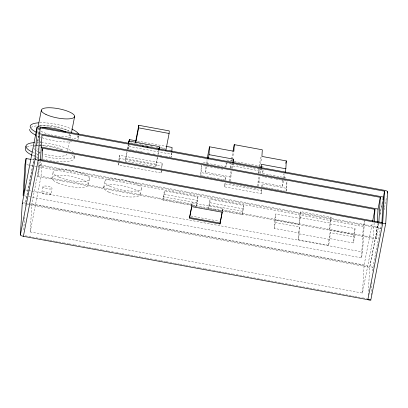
<?xml version="1.0" encoding="UTF-8"?>
<svg xmlns="http://www.w3.org/2000/svg" width="408" height="408" viewBox="0 0 408 408"><rect width="100%" height="100%" fill="white"/><g stroke="black" fill="none" stroke-linecap="round" stroke-linejoin="round"><path stroke-width="0.31" stroke-dasharray="2.04 1.53" d="M23.781 229.786L24.378 219.708M24.414 219.076L24.526 217.184M25.194 205.846L34.736 155.448M374.131 223.084L373.284 237.441L362.467 293.066L30.212 231.943L31.87 203.857L40.132 161.354M37.48 158.891L37.74 154.479M38 150.067L38.26 145.656M38.52 141.244L38.745 137.465M378.746 223.972L378.558 227.144L376.283 238.853L37.929 176.608L38.826 161.395M39.275 153.785L39.423 151.251M37.929 176.608L40.203 164.893L40.392 161.726M30.212 231.943L41.029 176.312L41.876 161.961M161.782 170.003L161.216 172.931L118.539 165.082L118.646 163.215M118.794 160.726L119.513 155.31L162.185 163.164L161.894 168.137M119.182 160.91L119.513 155.31M157.697 157.054L155.81 166.744L125.332 161.14L126.893 151.302M131.519 149.935L128.428 149.369L128.683 145.013M128.428 149.369L129.071 145.197M155.81 166.744L157.376 156.912M161.216 172.931L161.323 171.064M161.471 168.581L162.185 163.164M163.037 200.155L163.241 196.733L164.378 190.878L197.906 197.049L197.707 200.466L196.569 206.321L163.037 200.155L164.174 194.3L164.378 190.878M171.36 152.867L171.1 157.218L171.743 153.046M194.3 206.239L191.811 205.78L191.913 204.071L41.029 176.312M191.811 205.78L192.433 202.001M196.569 206.321L196.768 202.904L197.906 197.049M202.577 175.899L200.7 175.557L201.307 165.296L224.441 169.549M200.7 175.557L201.272 172.63L201.7 165.383M229.74 181.055L229.995 176.7L205.606 172.217L206.035 164.954M208.758 208.565L208.962 205.148L210.1 199.288L243.632 205.459L243.428 208.881L242.291 214.736L208.758 208.565L209.901 202.71L210.1 199.288M219.805 210.931L222.294 211.39L222.396 209.681L373.284 237.441M222.294 211.39L222.916 207.606M261.905 189.44L261.263 193.611L224.686 186.884L224.941 182.529M225.838 167.29L226.098 162.94L262.675 169.667L262.421 174.022M224.686 186.884L225.328 182.713M225.471 180.224L225.655 177.113L201.272 172.63M226.481 163.118L226.261 166.852L201.878 162.364M230.53 167.627L230.78 163.409M232.535 168.397L233.116 164.108M242.291 214.736L242.495 211.313L243.632 205.459M257.779 186.216L258.04 181.861L259.218 175.802M258.539 173.39L258.82 168.57M260.579 173.558L261.161 169.269M261.263 193.611L261.518 189.261M262.053 186.951L262.237 183.845L286.62 188.328L286.054 191.26L284.799 191.026M263.058 169.85L262.839 173.584L287.227 178.066M330.154 232.616L329.016 238.471L353.399 242.954L354.542 237.099L330.154 232.616L329.751 239.455L328.613 245.31L298.131 239.705L298.534 232.861L274.145 228.378L274.65 219.825L275.793 213.971L300.176 218.453L299.038 224.308L274.65 219.825M274.145 228.378L275.288 222.518L275.793 213.971M258.04 181.861L282.423 186.349L282.78 180.295M286.054 191.26L286.656 180.994M286.62 188.328L287.048 181.086M299.038 224.308L299.441 217.469L300.579 211.614L331.061 217.219L330.659 224.063L329.521 229.918L353.904 234.406L353.399 242.954M298.131 239.705L299.268 233.845L299.671 227.006L275.288 222.518M300.176 218.453L300.579 211.614M328.613 245.31L329.016 238.471M329.521 229.918L329.924 223.079L331.061 217.219M354.542 237.099L355.042 228.551L330.659 224.063M361.457 257.836L363.298 226.624L364.441 220.769L362.6 251.981L361.457 257.836L31.88 197.202M362.467 293.066L364.125 264.986L372.387 222.482M368.118 295.045L369.755 267.327L378.338 223.171M371.204 294.979L371.948 282.377M372.616 271.034L372.805 267.883L381.291 224.206M376.283 238.853L377.181 223.64M23.185 202.954A3.101 0.852 11 0 1 25.357 203.097L34.695 155.055M36.761 144.447L39.306 131.345M36.669 145.503L38.964 133.686M39.081 133.1L39.306 131.927M39.806 146.197L40.764 141.265M41.8 192.433L42.937 186.573M51.908 178.378L53.045 172.523M50.898 194.33A4.651 1.275 11 0 0 44.487 191.862A4.651 1.275 11 0 0 43.661 193.948A4.651 1.275 11 0 0 50.898 194.33L52.035 188.476A4.651 1.275 11 0 0 45.625 186.007A4.651 1.275 11 0 0 44.798 188.093A4.651 1.275 11 0 0 52.035 188.476M67.611 150.736L69.498 141.046M69.967 138.623L70.441 136.201M74.174 158.115L74.746 155.188A24.811 6.798 11 0 1 43.656 156.147M78.382 138.317L78.948 135.39A24.811 6.798 11 0 1 72.16 138.847M88.429 184.299L89.566 178.444M103.698 187.507L104.836 181.652M118.539 165.082L119.105 162.154M127.367 148.879L128.189 144.641M125.332 161.14L127.449 150.236M127.566 149.629L128.744 143.57M140.276 194.239L141.413 188.384M157.85 154.489L158.671 150.246M158.166 154.632L159.227 149.18M191.556 205.923L191.913 204.071M206.193 163.741L207.014 159.502M205.606 172.217L206.785 166.158M207.259 163.736L208.08 159.492M225.655 177.113L225.089 180.04L222.584 179.581M230.851 162.206L231.321 159.783M231.438 159.176L232.851 151.909M222.039 211.528L222.396 209.681M230.576 168.229L231.402 163.99M231.989 160.961L232.223 159.747M232.341 159.14L233.753 151.873M229.995 176.7L231.173 170.646M231.642 168.224L232.468 163.98M230.061 181.121L232.065 170.825M259.131 166.153L261.13 155.856M258.621 173.39L259.559 168.54M259.682 167.938L261.798 157.034M259.687 173.38L260.513 169.141M258.106 186.278L260.105 175.981M261.666 186.772L262.237 183.845M282.887 178.48L283.83 173.635M282.423 186.349L283.601 180.29M284.07 177.868L284.896 173.624M298.534 232.861L299.671 227.006M353.904 234.406L355.042 228.551M372.805 267.883A3.101 0.852 11 0 0 369.806 266.47L378.175 223.416M379.991 214.057L382.541 200.95M379.909 215.087L382.449 202.031M384.081 209.855L384.448 207.983M384.565 207.361L386.631 196.753M137.44 141.076L165.888 146.314M139.102 143.545L140.969 143.886M144.702 144.575L146.569 144.916M150.302 145.605L152.169 145.947M160.252 147.436L165.23 148.354M226.664 160.012L233.483 161.267M234.105 161.379L261.385 166.398M262.002 166.515L263.242 166.739M130.688 142.866L133.161 143.325M133.778 143.438L135.635 143.779M136.252 143.891L141.199 144.804M141.821 144.916L144.294 145.37M144.911 145.488L146.768 145.829M147.385 145.942L149.858 146.395M150.476 146.508L152.332 146.849M156.045 147.533L157.901 147.874M161.609 148.558L163.465 148.9M169.651 150.037L171.508 150.379M128.994 146.441L171.671 154.29M233.004 165.974L261.049 171.136M132.136 150.052L137.088 150.96M137.705 151.077L139.561 151.414M140.179 151.531L142.652 151.985M147.599 152.898L150.695 153.464M153.168 153.918L156.259 154.489M159.972 155.173L161.823 155.514M165.536 156.198L170.483 157.106M262.273 176.511L264.149 176.853M264.772 176.97L269.775 177.888M270.402 178.005L275.4 178.923M276.027 179.041L277.904 179.387M278.526 179.5L281.03 179.959M281.653 180.076L283.529 180.423M284.157 180.535L286.034 180.882M125.48 158.569L155.963 164.179M118.942 158.238L161.619 166.092M203.204 176.016L221.962 179.469M262.915 187.002L264.792 187.349M265.419 187.461L270.417 188.384M271.045 188.496L276.048 189.419M276.67 189.531L284.177 190.913M229.592 183.544L257.637 188.7M225.252 183.957L261.829 190.684M31.727 159.559L34.231 160.018M40.203 164.893L378.558 227.144M38.357 165.419L380.929 228.444M26.831 164.72L34.348 166.107M34.976 166.219L363.298 226.624M299.441 217.469L329.924 223.079M164.174 194.3L197.707 200.466M209.901 202.71L243.428 208.881M163.241 196.733L196.768 202.904M208.962 205.148L242.495 211.313M192.382 202.852L222.865 208.463M194.922 206.356L199.9 207.269M200.522 207.386L205.499 208.299M206.122 208.411L213.588 209.789M214.21 209.901L219.183 210.819M299.268 233.845L329.751 239.455M190.883 216.011L219.499 221.279M25.5 189.965L28.004 190.424M28.631 190.541L31.141 191M31.763 191.117L362.6 251.981M24.363 195.82L28.121 196.513M28.749 196.625L31.253 197.089M31.87 203.857L364.125 264.986M25.357 203.097L369.806 266.47M27.188 204.301L29.692 204.76M30.32 204.877L369.755 267.327M25.327 235.804L35.348 237.645M35.975 237.762L43.488 239.144M44.115 239.261L49.123 240.179M49.751 240.297L54.764 241.22M55.386 241.332L62.903 242.714M63.531 242.831L68.539 243.755M69.166 243.867L74.174 244.79M74.802 244.907L82.319 246.289M82.941 246.401L87.955 247.325M88.582 247.442L93.59 248.36M94.217 248.477L96.094 248.824M96.722 248.936L101.73 249.859M102.357 249.976L107.37 250.894M107.993 251.012L115.51 252.394M116.137 252.511L121.145 253.429M121.773 253.546L126.781 254.47M127.408 254.582L134.926 255.964M135.548 256.081L140.561 257.004M141.188 257.116L146.197 258.04M146.824 258.157L154.336 259.539M154.964 259.651L159.977 260.574M160.599 260.692L165.612 261.61M166.24 261.727L173.752 263.109M174.379 263.226L179.387 264.149M180.015 264.262L185.028 265.185M185.65 265.297L193.168 266.684M193.795 266.796L198.803 267.719M199.43 267.832L204.439 268.755M205.066 268.872L212.583 270.254M213.206 270.366L218.219 271.289M218.846 271.407L223.854 272.33M224.482 272.442L231.994 273.824M232.621 273.941L334.703 292.72M335.33 292.837L348.483 295.254M349.11 295.372L354.119 296.295M354.746 296.407L362.258 297.789M362.885 297.906L367.271 298.712M72.211 141.698A24.811 6.798 11 0 1 40.265 137.088M39.683 136.864A24.811 6.798 11 0 1 37.48 135.961M30.926 127.454A24.811 6.798 11 0 1 37.036 125.822M39.183 125.684A24.811 6.798 11 0 1 71.028 131.937M76.908 135.573A24.811 6.798 11 0 1 77.444 139.939M38.576 133.258A24.811 6.798 11 0 1 37.531 132.799M39.755 122.757A24.811 6.798 11 0 1 71.599 129.01M70.589 135.079A16.957 4.646 11 0 1 57.329 136.063A16.957 4.646 11 0 1 40.917 131.172M39.061 129.861A16.957 4.646 11 0 1 37.898 127.842M40.27 125.914A16.957 4.646 11 0 1 69.136 131.223M71.696 154.515A24.811 6.798 11 0 1 68.488 161.42A24.811 6.798 11 0 1 43.09 159.074M37.245 157.309A24.811 6.798 11 0 1 32.757 155.524M27.168 146.987A24.811 6.798 11 0 1 32.834 145.615M33.344 145.574A24.811 6.798 11 0 1 34.981 145.477M35.552 145.462A24.811 6.798 11 0 1 41.432 145.631M42.034 145.681A24.811 6.798 11 0 1 62.332 149.945M37.817 154.382A24.811 6.798 11 0 1 33.328 152.597M36.71 142.525A24.811 6.798 11 0 1 40.805 142.627M41.402 142.662A24.811 6.798 11 0 1 73.68 152.852M67.024 153.765A16.957 4.646 11 0 1 43.442 153.76M40.576 152.77A16.957 4.646 11 0 1 38.383 151.837M37.791 151.552A16.957 4.646 11 0 1 35.787 150.384M34.858 149.654A16.957 4.646 11 0 1 33.731 148.053M34.333 146.528A16.957 4.646 11 0 1 36.067 145.707M36.531 145.585A16.957 4.646 11 0 1 38.77 145.228M39.857 145.146A16.957 4.646 11 0 1 64.005 150.435M69.273 134.176A16.957 4.646 11 0 1 68.07 138.123M39.204 132.814A16.957 4.646 11 0 1 37.607 131.381M37.75 128.959A16.957 4.646 11 0 1 39.479 128.137M108.839 192.122A18.61 5.1 11 0 0 139.577 195.452A18.61 5.1 11 0 0 117.545 185.048A18.61 5.1 11 0 0 108.839 192.122M58.033 183.044A18.61 5.1 11 0 0 88.087 185.589A18.61 5.1 11 0 0 64.377 175.384A18.61 5.1 11 0 0 58.033 183.044M59.175 177.189A18.61 5.1 11 0 0 89.23 179.734A18.61 5.1 11 0 0 65.515 169.529A18.61 5.1 11 0 0 59.175 177.189M109.982 186.267A18.61 5.1 11 0 0 140.714 189.598A18.61 5.1 11 0 0 118.682 179.189A18.61 5.1 11 0 0 109.982 186.267"/><path stroke-width="0.61" d="M370.892 300.242L23.399 236.314A3.101 0.852 11 0 1 20.4 234.896L22.256 203.393L37.057 127.271A3.101 0.852 11 0 1 40.152 126.975L384.601 190.347A3.101 0.852 11 0 1 387.6 191.76L385.744 223.263L370.943 299.39A3.101 0.852 11 0 1 367.848 299.681L382.643 223.559A3.101 0.852 11 0 0 385.744 223.263M26.087 158.518L24.245 189.735L23.108 195.59L24.949 164.378L26.087 158.518L31.1 159.441M20.4 234.896L35.195 158.773L37.057 127.271M40.106 127.832L38.245 159.334L382.694 222.702L384.55 191.199L40.106 127.832L39.765 129.586M40.504 159.824L41.963 135.104L380.317 197.35L378.859 222.074M41.983 160.084L42.687 148.231L374.942 209.355L374.238 221.213M128.744 143.57L128.897 141.005L159.38 146.615L159.227 149.18L157.983 148.951M129.29 141.464L129.402 139.597L136.206 140.852M135.808 142.397L138.633 127.857L138.786 125.292L169.269 130.902L169.116 133.467L165.821 150.424M171.819 151.802L172.074 147.451L166.51 146.426M208.315 158.284L209.024 154.647L209.488 146.783L233.876 151.266L234.263 144.636L262.308 149.797L261.916 156.427L286.304 160.915L285.84 168.779L285.131 172.416M219.968 223.956L222.243 212.247L191.765 206.637L189.485 218.346L219.968 223.956L222.176 212.007M233.187 162.869L233.412 159.135L209.024 154.647M261.232 168.025L261.452 164.296L285.84 168.779M377.252 222.375L378.038 209.059L380.317 197.35M381.888 222.89L383.413 197.054L39.591 133.804M25.974 146.212L25.403 149.139A24.811 6.798 11 0 0 32.263 155.29M38.015 127.235L41.315 110.272M23.399 236.314L38.194 160.191A3.101 0.852 11 0 1 35.195 158.773M42.197 150.731L42.565 148.854M71.466 132.758L74.644 116.402M128.423 143.427L128.897 141.005M128.943 141.943L129.402 139.597M135.369 142.861L138.786 125.292M158.906 149.037L159.263 147.217M191.694 206.397L189.536 217.495L220.019 223.1M207.249 158.289L209.488 146.783M232.968 151.302L234.263 144.636M232.703 162.772L233.412 159.135M260.865 167.321L261.1 166.112M285.83 163.338L286.304 160.915M372.632 221.233L374.942 209.355M382.928 199.543L384.55 191.199M387.355 193.01L387.6 191.76M138.633 127.857L169.116 133.467M142.433 146.089L143.677 146.319M146.783 146.89L148.028 147.12M40.938 147.043L378.038 209.059M38.194 160.191L382.643 223.559M22.256 203.393A3.101 0.852 11 0 1 22.69 203.041M35.848 135.201A24.811 6.798 11 0 1 29.611 129.346M36.419 132.274A24.811 6.798 11 0 1 38.648 122.813M72.094 129.239A24.811 6.798 11 0 1 78.795 134.462M32.212 152.067A24.811 6.798 11 0 1 34.445 142.606M42.718 127.612A16.957 4.646 11 0 1 65.754 131.993M46.002 114.475A16.957 4.646 11 0 0 74.006 117.509A16.957 4.646 11 0 0 53.932 108.028A16.957 4.646 11 0 0 46.002 114.475"/></g></svg>
